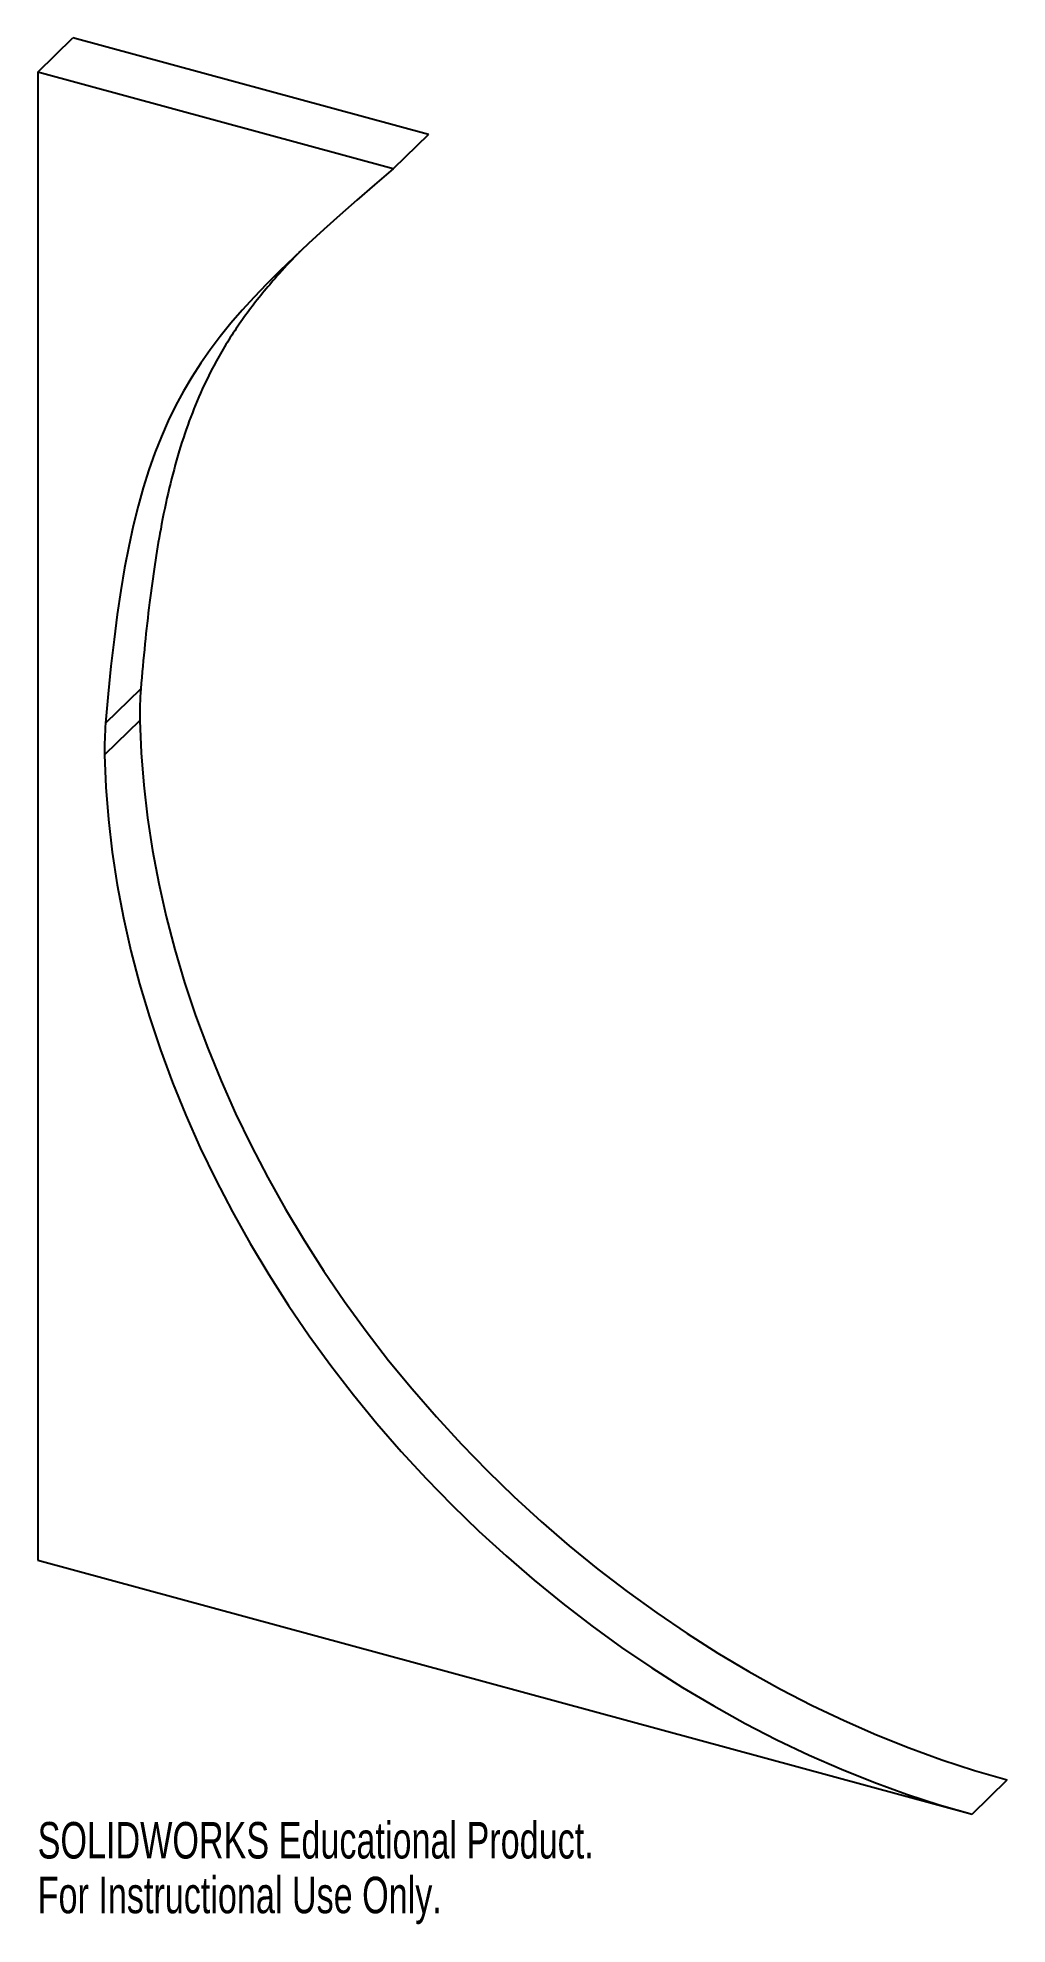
# Paper-space layout '_Trimetric' of a CAD drawing. Header units: millimetres. Extents: x -67 to 62, y -135 to 115.
import ezdxf

# ---------------------------------------------------------------- set-up
doc = ezdxf.new("R2010")
doc.units = ezdxf.units.MM
doc.styles.add('SLDTEXTSTYLE0', font='TXT', dxfattribs={"width": 0.7})

psp = doc.layouts.new('_Trimetric')

# ---------------------------------------------------------------- linework, layer by layer
at = {"color": 7, "linetype": 'Continuous', "lineweight": 25}
for p, q in [((-66.58, 110.84), (-61.91, 115.4)), ((-14.8, 102.6), (-61.91, 115.4)), ((-66.58, 110.84), (-66.58, -86.3)), ((-19.47, 98.04), (-66.58, 110.84)), ((-14.8, 102.6), (-19.47, 98.04)), ((-57.58, 24.6), (-52.91, 29.16)), ((-53.04, 24.94), (-57.71, 20.39)), ((-66.58, -86.3), (57.24, -119.95)), ((57.24, -119.95), (61.91, -115.4))]:
    psp.add_line(p, q, dxfattribs=at)
at = {"color": 7, "linetype": 'Continuous', "lineweight": 25, "flags": 128}
for points in [[(-53.04, 24.94), (-52.87, 20.68), (-52.53, 16.39), (-52.03, 12.07), (-51.37, 7.73), (-50.54, 3.37), (-49.55, -1), (-48.41, -5.37), (-47.11, -9.75), (-45.65, -14.11), (-44.04, -18.46), (-42.27, -22.79), (-40.36, -27.09), (-38.3, -31.36), (-36.1, -35.59), (-33.76, -39.77), (-31.28, -43.91), (-28.67, -47.98), (-25.93, -52), (-23.06, -55.94), (-20.07, -59.81), (-16.97, -63.6), (-13.75, -67.31), (-10.42, -70.93), (-6.99, -74.45), (-3.47, -77.86), (0.15, -81.18), (3.86, -84.38), (7.66, -87.47), (11.52, -90.44), (15.47, -93.28), (19.47, -96), (23.54, -98.59), (27.67, -101.04), (31.84, -103.35), (36.05, -105.52), (40.31, -107.54), (44.59, -109.42), (48.9, -111.15), (53.23, -112.72), (57.56, -114.14), (61.91, -115.4)], [(-57.71, 20.39), (-57.53, 16.13), (-57.2, 11.84), (-56.7, 7.52), (-56.03, 3.18), (-55.21, -1.18), (-54.22, -5.55), (-53.08, -9.93), (-51.77, -14.3), (-50.32, -18.67), (-48.7, -23.01), (-46.94, -27.34), (-45.03, -31.65), (-42.97, -35.91), (-40.77, -40.14), (-38.43, -44.33), (-35.95, -48.46), (-33.34, -52.54), (-30.59, -56.55), (-27.73, -60.5), (-24.74, -64.37), (-21.63, -68.16), (-18.42, -71.87), (-15.09, -75.48), (-11.66, -79), (-8.13, -82.42), (-4.51, -85.73), (-0.8, -88.94), (2.99, -92.02), (6.86, -94.99), (10.8, -97.84), (14.81, -100.55), (18.88, -103.14), (23, -105.59), (27.17, -107.9), (31.39, -110.07), (35.64, -112.1), (39.92, -113.98), (44.23, -115.7), (48.56, -117.28), (52.9, -118.69), (57.24, -119.95)]]:
    psp.add_lwpolyline(points, dxfattribs=at)
at = {"color": 7, "linetype": 'Continuous', "lineweight": 25}
for centre in [(-12.5, 25.84), (-17.17, 21.29)]:
    psp.add_arc(centre, 40.55, 175.3043, 181.2713, dxfattribs=at)
psp.add_open_spline([(-19.47, 98.04), (-46.29, 74.89), (-54.06, 67.07), (-57.58, 24.6)], degree=3, dxfattribs=at)
psp.add_open_spline([(-31.83, 87.06), (-31.95, 86.94), (-33, 85.89), (-35.33, 83.33), (-38.64, 79.34), (-41.9, 74.52), (-44.42, 69.8), (-46.36, 65.16), (-47.89, 60.61), (-49.22, 55.63), (-50.26, 50.59), (-51.11, 45.52), (-51.79, 40.45), (-52.41, 34.96), (-52.74, 31.14), (-52.91, 29.16)], degree=3, knots=[0, 0, 0, 0, 0.00861, 0.074247, 0.17237, 0.267016, 0.361387, 0.434, 0.509753, 0.590048, 0.676246, 0.748975, 0.826778, 0.910257, 1, 1, 1, 1], dxfattribs=at)

# ---------------------------------------------------------------- texts
at = {"color": 7, "linetype": 'Continuous', "char_height": 4.8336, "attachment_point": 1, "style": 'SLDTEXTSTYLE0'}
for s, insert in [('SOLIDWORKS Educational Product.', (-66.58, -120.97)), ('For Instructional Use Only.', (-66.58, -128.22))]:
    psp.add_mtext(s, dxfattribs=dict(at, insert=insert))

doc.saveas('drawing.dxf')
